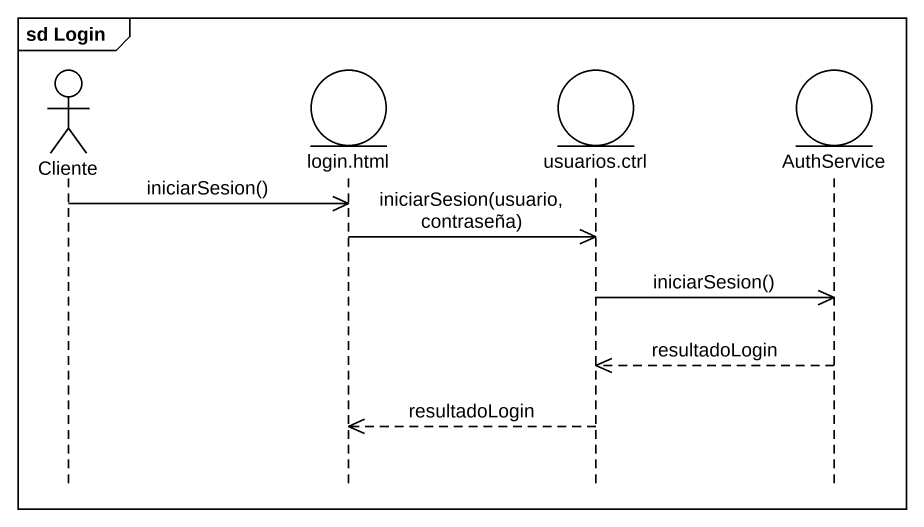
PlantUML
@startuml
mainframe sd Login
hide footbox
actor Cliente
entity "login.html" as login_html
entity "usuarios.ctrl" as usuarios_ctrl
entity AuthService

Cliente ->> login_html : iniciarSesion()
login_html ->> usuarios_ctrl : iniciarSesion(usuario, contraseña)
usuarios_ctrl ->> AuthService : iniciarSesion()
AuthService -->> usuarios_ctrl : resultadoLogin
usuarios_ctrl -->> login_html : resultadoLogin
@enduml
